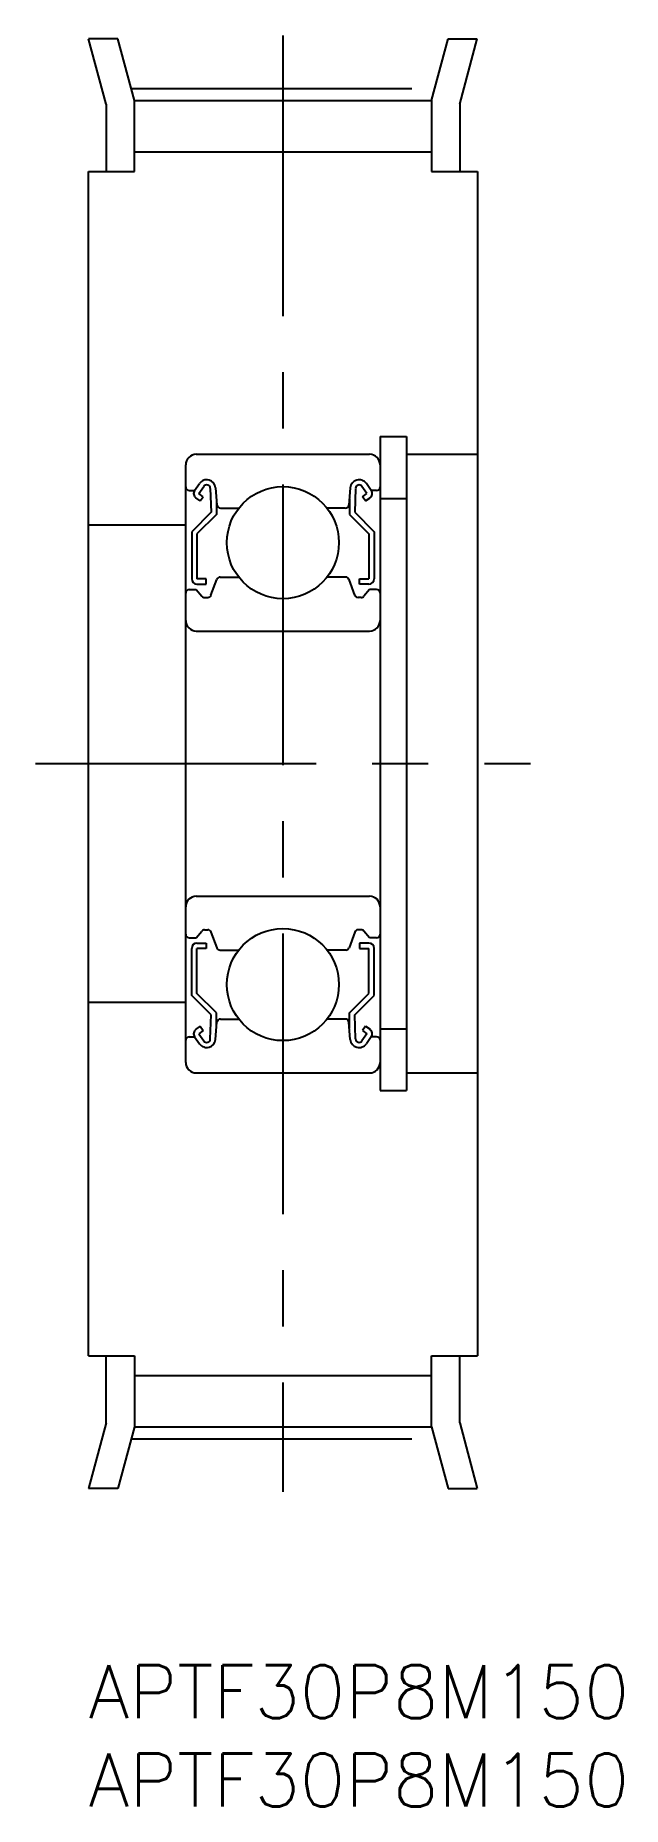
# Model space of a CAD drawing. Extents: x -3 to 30, y -8 to 92.
import ezdxf

# ---------------------------------------------------------------- set-up
doc = ezdxf.new("R2010")
doc.units = 0
doc.header["$LTSCALE"] = 0.5
doc.linetypes.add('CENTER', pattern=[50.8, 31.75, -6.35, 6.35, -6.35])
for name, color, linetype in [('MSM_CENTER', 1, 'CENTER'), ('MSM_CONTINUOUS', 7, 'CONTINUOUS'), ('MSM_PART_NUMBER', 7, 'CONTINUOUS')]:
    doc.layers.add(name, color=color, linetype=linetype)
doc.styles.get("Standard").update_dxf_attribs({"font": 'txt.shx', "height": 3, "bigfont": 'bigfont.shx'})

# ---------------------------------------------------------------- blocks, each defined once
blk = doc.blocks.new('*U3')
at = {"layer": 'MSM_PART_NUMBER'}
blk.add_text('APTF30P8M150', height=3, dxfattribs=at).set_placement((0, -3))
blk = doc.blocks.new('*U4')
at = {"layer": 'MSM_PART_NUMBER'}
blk.add_text('APTF30P8M150', height=3, dxfattribs=at).set_placement((0, -8))

msp = doc.modelspace()

# ---------------------------------------------------------------- linework, layer by layer
at = {"layer": 'MSM_CENTER'}
for p, q in [((11, 92.19), (11, 9.81)), ((2.42, 89.19), (19.58, 89.19)), ((-3, 51), (25, 51)), ((2.42, 12.81), (19.58, 12.81))]:
    msp.add_line(p, q, dxfattribs=at)
at = {"layer": 'MSM_CONTINUOUS'}
for p, q in [((1.66, 92), (0.01, 92)), ((1, 88.3), (0.01, 92)), ((2.6, 88.51), (1.66, 92)), ((19.4, 88.51), (20.34, 92)), ((20.34, 92), (21.99, 92)), ((21, 88.3), (21.99, 92)), ((1, 88.3), (1, 84.5)), ((2.6, 88.51), (19.4, 88.51)), ((2.6, 84.5), (2.6, 88.51)), ((19.4, 88.51), (19.4, 84.5)), ((21, 88.3), (21, 84.5)), ((2.6, 85.61), (19.4, 85.61)), ((0, 17.5), (0, 84.5)), ((0, 84.5), (2.6, 84.5)), ((19.4, 84.5), (22, 84.5)), ((22, 84.5), (22, 17.5)), ((16.5, 69.5), (18, 69.5)), ((16.5, 69.5), (16.5, 32.5)), ((18, 69.5), (18, 32.5)), ((6.1, 68.5), (15.9, 68.5)), ((18, 68.5), (22, 68.5)), ((5.5, 34.1), (5.5, 67.9)), ((5.7, 66.45), (6, 66.45)), ((6, 66.45), (6.28, 66.85)), ((6.25, 66.28), (6.53, 66.68)), ((6.49, 66.1), (6.25, 66.28)), ((6.89, 66.57), (6.94, 65.22)), ((7.19, 66.6), (7.27, 65.63)), ((14.81, 66.6), (14.73, 65.63)), ((15.11, 66.57), (15.06, 65.22)), ((15.75, 66.28), (15.47, 66.68)), ((15.51, 66.1), (15.75, 66.28)), ((16, 66.45), (15.72, 66.85)), ((16.3, 66.45), (16, 66.45)), ((6.94, 65.22), (5.84, 64.12)), ((6.32, 65.86), (6.07, 66.03)), ((6.32, 65.86), (6.49, 66.1)), ((7.24, 65.97), (7.24, 65.1)), ((7.47, 65.45), (8.49, 65.45)), ((14.53, 65.45), (13.51, 65.45)), ((14.76, 65.97), (14.76, 65.1)), ((15.06, 65.22), (16.16, 64.12)), ((15.68, 65.86), (15.51, 66.1)), ((15.68, 65.86), (15.93, 66.03)), ((16.5, 66), (18, 66)), ((0, 64.5), (5.5, 64.5)), ((7.24, 65.1), (6.14, 64)), ((14.76, 65.1), (15.86, 64)), ((5.84, 64.12), (5.84, 61.45)), ((6.14, 64), (6.14, 61.45)), ((15.86, 64), (15.86, 61.45)), ((16.16, 64.12), (16.16, 61.45)), ((6.66, 61.45), (6.14, 61.45)), ((6.14, 61.15), (6.66, 61.15)), ((6.66, 61.15), (6.66, 61.45)), ((6.93, 60.53), (7.26, 61.42)), ((7.45, 61.55), (8.49, 61.55)), ((14.55, 61.55), (13.51, 61.55)), ((15.07, 60.53), (14.74, 61.42)), ((15.34, 61.15), (15.34, 61.45)), ((15.34, 61.45), (15.86, 61.45)), ((15.86, 61.15), (15.34, 61.15)), ((5.7, 60.85), (6.1, 60.85)), ((6.1, 60.85), (6.42, 60.47)), ((6.57, 60.4), (6.75, 60.4)), ((15.43, 60.4), (15.25, 60.4)), ((15.9, 60.85), (15.58, 60.47)), ((16.3, 60.85), (15.9, 60.85)), ((6.1, 58.5), (15.9, 58.5)), ((6.1, 43.5), (15.9, 43.5)), ((5.7, 41.15), (6.1, 41.15)), ((6.1, 41.15), (6.42, 41.53)), ((6.57, 41.6), (6.75, 41.6)), ((6.93, 41.47), (7.26, 40.58)), ((15.07, 41.47), (14.74, 40.58)), ((15.43, 41.6), (15.25, 41.6)), ((15.9, 41.15), (15.58, 41.53)), ((16.3, 41.15), (15.9, 41.15)), ((5.84, 37.88), (5.84, 40.55)), ((6.14, 40.85), (6.66, 40.85)), ((6.14, 38), (6.14, 40.55)), ((6.66, 40.55), (6.14, 40.55)), ((6.66, 40.85), (6.66, 40.55)), ((7.45, 40.45), (8.49, 40.45)), ((14.55, 40.45), (13.51, 40.45)), ((15.86, 40.85), (15.34, 40.85)), ((15.34, 40.85), (15.34, 40.55)), ((15.34, 40.55), (15.86, 40.55)), ((15.86, 38), (15.86, 40.55)), ((16.16, 37.88), (16.16, 40.55)), ((0, 37.5), (5.5, 37.5)), ((6.94, 36.78), (5.84, 37.88)), ((7.24, 36.9), (6.14, 38)), ((14.76, 36.9), (15.86, 38)), ((15.06, 36.78), (16.16, 37.88)), ((6.32, 36.14), (6.07, 35.97)), ((6.32, 36.14), (6.49, 35.9)), ((6.89, 35.43), (6.94, 36.78)), ((7.19, 35.4), (7.27, 36.37)), ((7.24, 36.03), (7.24, 36.9)), ((7.47, 36.55), (8.49, 36.55)), ((14.53, 36.55), (13.51, 36.55)), ((14.81, 35.4), (14.73, 36.37)), ((14.76, 36.03), (14.76, 36.9)), ((15.11, 35.43), (15.06, 36.78)), ((15.68, 36.14), (15.51, 35.9)), ((15.68, 36.14), (15.93, 35.97)), ((5.7, 35.55), (6, 35.55)), ((6, 35.55), (6.28, 35.15)), ((6.49, 35.9), (6.25, 35.72)), ((6.25, 35.72), (6.53, 35.32)), ((15.75, 35.72), (15.47, 35.32)), ((15.51, 35.9), (15.75, 35.72)), ((16, 35.55), (15.72, 35.15)), ((16.3, 35.55), (16, 35.55)), ((16.5, 36), (18, 36)), ((6.1, 33.5), (15.9, 33.5)), ((18, 33.5), (22, 33.5)), ((16.5, 32.5), (18, 32.5)), ((0, 17.5), (2.6, 17.5)), ((1, 13.7), (1, 17.5)), ((2.6, 17.5), (2.6, 13.49)), ((19.4, 13.49), (19.4, 17.5)), ((19.4, 17.5), (22, 17.5)), ((21, 13.7), (21, 17.5)), ((2.6, 16.39), (19.4, 16.39)), ((1, 13.7), (0.01, 10)), ((2.6, 13.49), (1.66, 10)), ((2.6, 13.49), (19.4, 13.49)), ((19.4, 13.49), (20.34, 10)), ((21, 13.7), (21.99, 10)), ((1.66, 10), (0.01, 10)), ((20.34, 10), (21.99, 10))]:
    msp.add_line(p, q, dxfattribs=at)
for centre in [(11, 63.5), (11, 38.5)]:
    msp.add_circle(centre, 3.17, dxfattribs=at)
for centre, radius, start, end in [((6.1, 67.9), 0.6, 90, 180), ((15.9, 67.9), 0.6, 0, 90), ((5.7, 66.65), 0.2, 180, 270), ((6.25, 66.28), 0.3, 144.9356, 235.0377), ((6.69, 66.56), 0.5, 5.065, 144.9356), ((6.69, 66.57), 0.2, 2.1312, 144.9367), ((15.31, 66.56), 0.5, 35.0644, 174.935), ((15.31, 66.57), 0.2, 35.0633, 177.8688), ((15.75, 66.28), 0.3, 304.9623, 35.0644), ((16.3, 66.65), 0.2, 270, 0), ((7.47, 65.65), 0.2, 185.065, 270), ((14.53, 65.65), 0.2, 270, 354.935), ((6.14, 61.45), 0.3, 180, 270), ((7.45, 61.35), 0.2, 90, 159.9703), ((14.55, 61.35), 0.2, 20.0297, 90), ((15.86, 61.45), 0.3, 270, 0), ((5.7, 60.65), 0.2, 90, 180), ((6.57, 60.6), 0.2, 219.997, 270), ((6.75, 60.6), 0.2, 270, 339.9703), ((15.25, 60.6), 0.2, 200.0297, 270), ((15.43, 60.6), 0.2, 270, 320.003), ((16.3, 60.65), 0.2, 0, 90), ((6.1, 59.1), 0.6, 180, 270), ((15.9, 59.1), 0.6, 270, 0), ((6.1, 42.9), 0.6, 90, 180), ((15.9, 42.9), 0.6, 0, 90), ((5.7, 41.35), 0.2, 180, 270), ((6.57, 41.4), 0.2, 90, 140.003), ((6.75, 41.4), 0.2, 20.0297, 90), ((15.25, 41.4), 0.2, 90, 159.9703), ((15.43, 41.4), 0.2, 39.997, 90), ((16.3, 41.35), 0.2, 270, 0), ((6.14, 40.55), 0.3, 90, 180), ((7.45, 40.65), 0.2, 200.0297, 270), ((14.55, 40.65), 0.2, 270, 339.9703), ((15.86, 40.55), 0.3, 0, 90), ((7.47, 36.35), 0.2, 90, 174.935), ((14.53, 36.35), 0.2, 5.065, 90), ((5.7, 35.35), 0.2, 90, 180), ((6.25, 35.72), 0.3, 124.9623, 215.0644), ((6.69, 35.44), 0.5, 215.0644, 354.935), ((6.69, 35.43), 0.2, 215.0633, 357.8688), ((15.31, 35.44), 0.5, 185.065, 324.9356), ((15.31, 35.43), 0.2, 182.1312, 324.9367), ((15.75, 35.72), 0.3, 324.9356, 55.0377), ((16.3, 35.35), 0.2, 0, 90), ((6.1, 34.1), 0.6, 180, 270), ((15.9, 34.1), 0.6, 270, 0)]:
    msp.add_arc(centre, radius, start, end, dxfattribs=at)

# ---------------------------------------------------------------- block references
for name in ['*U3', '*U4']:
    msp.add_blockref(name, (0, 0), dxfattribs=at)

doc.saveas('drawing.dxf')
